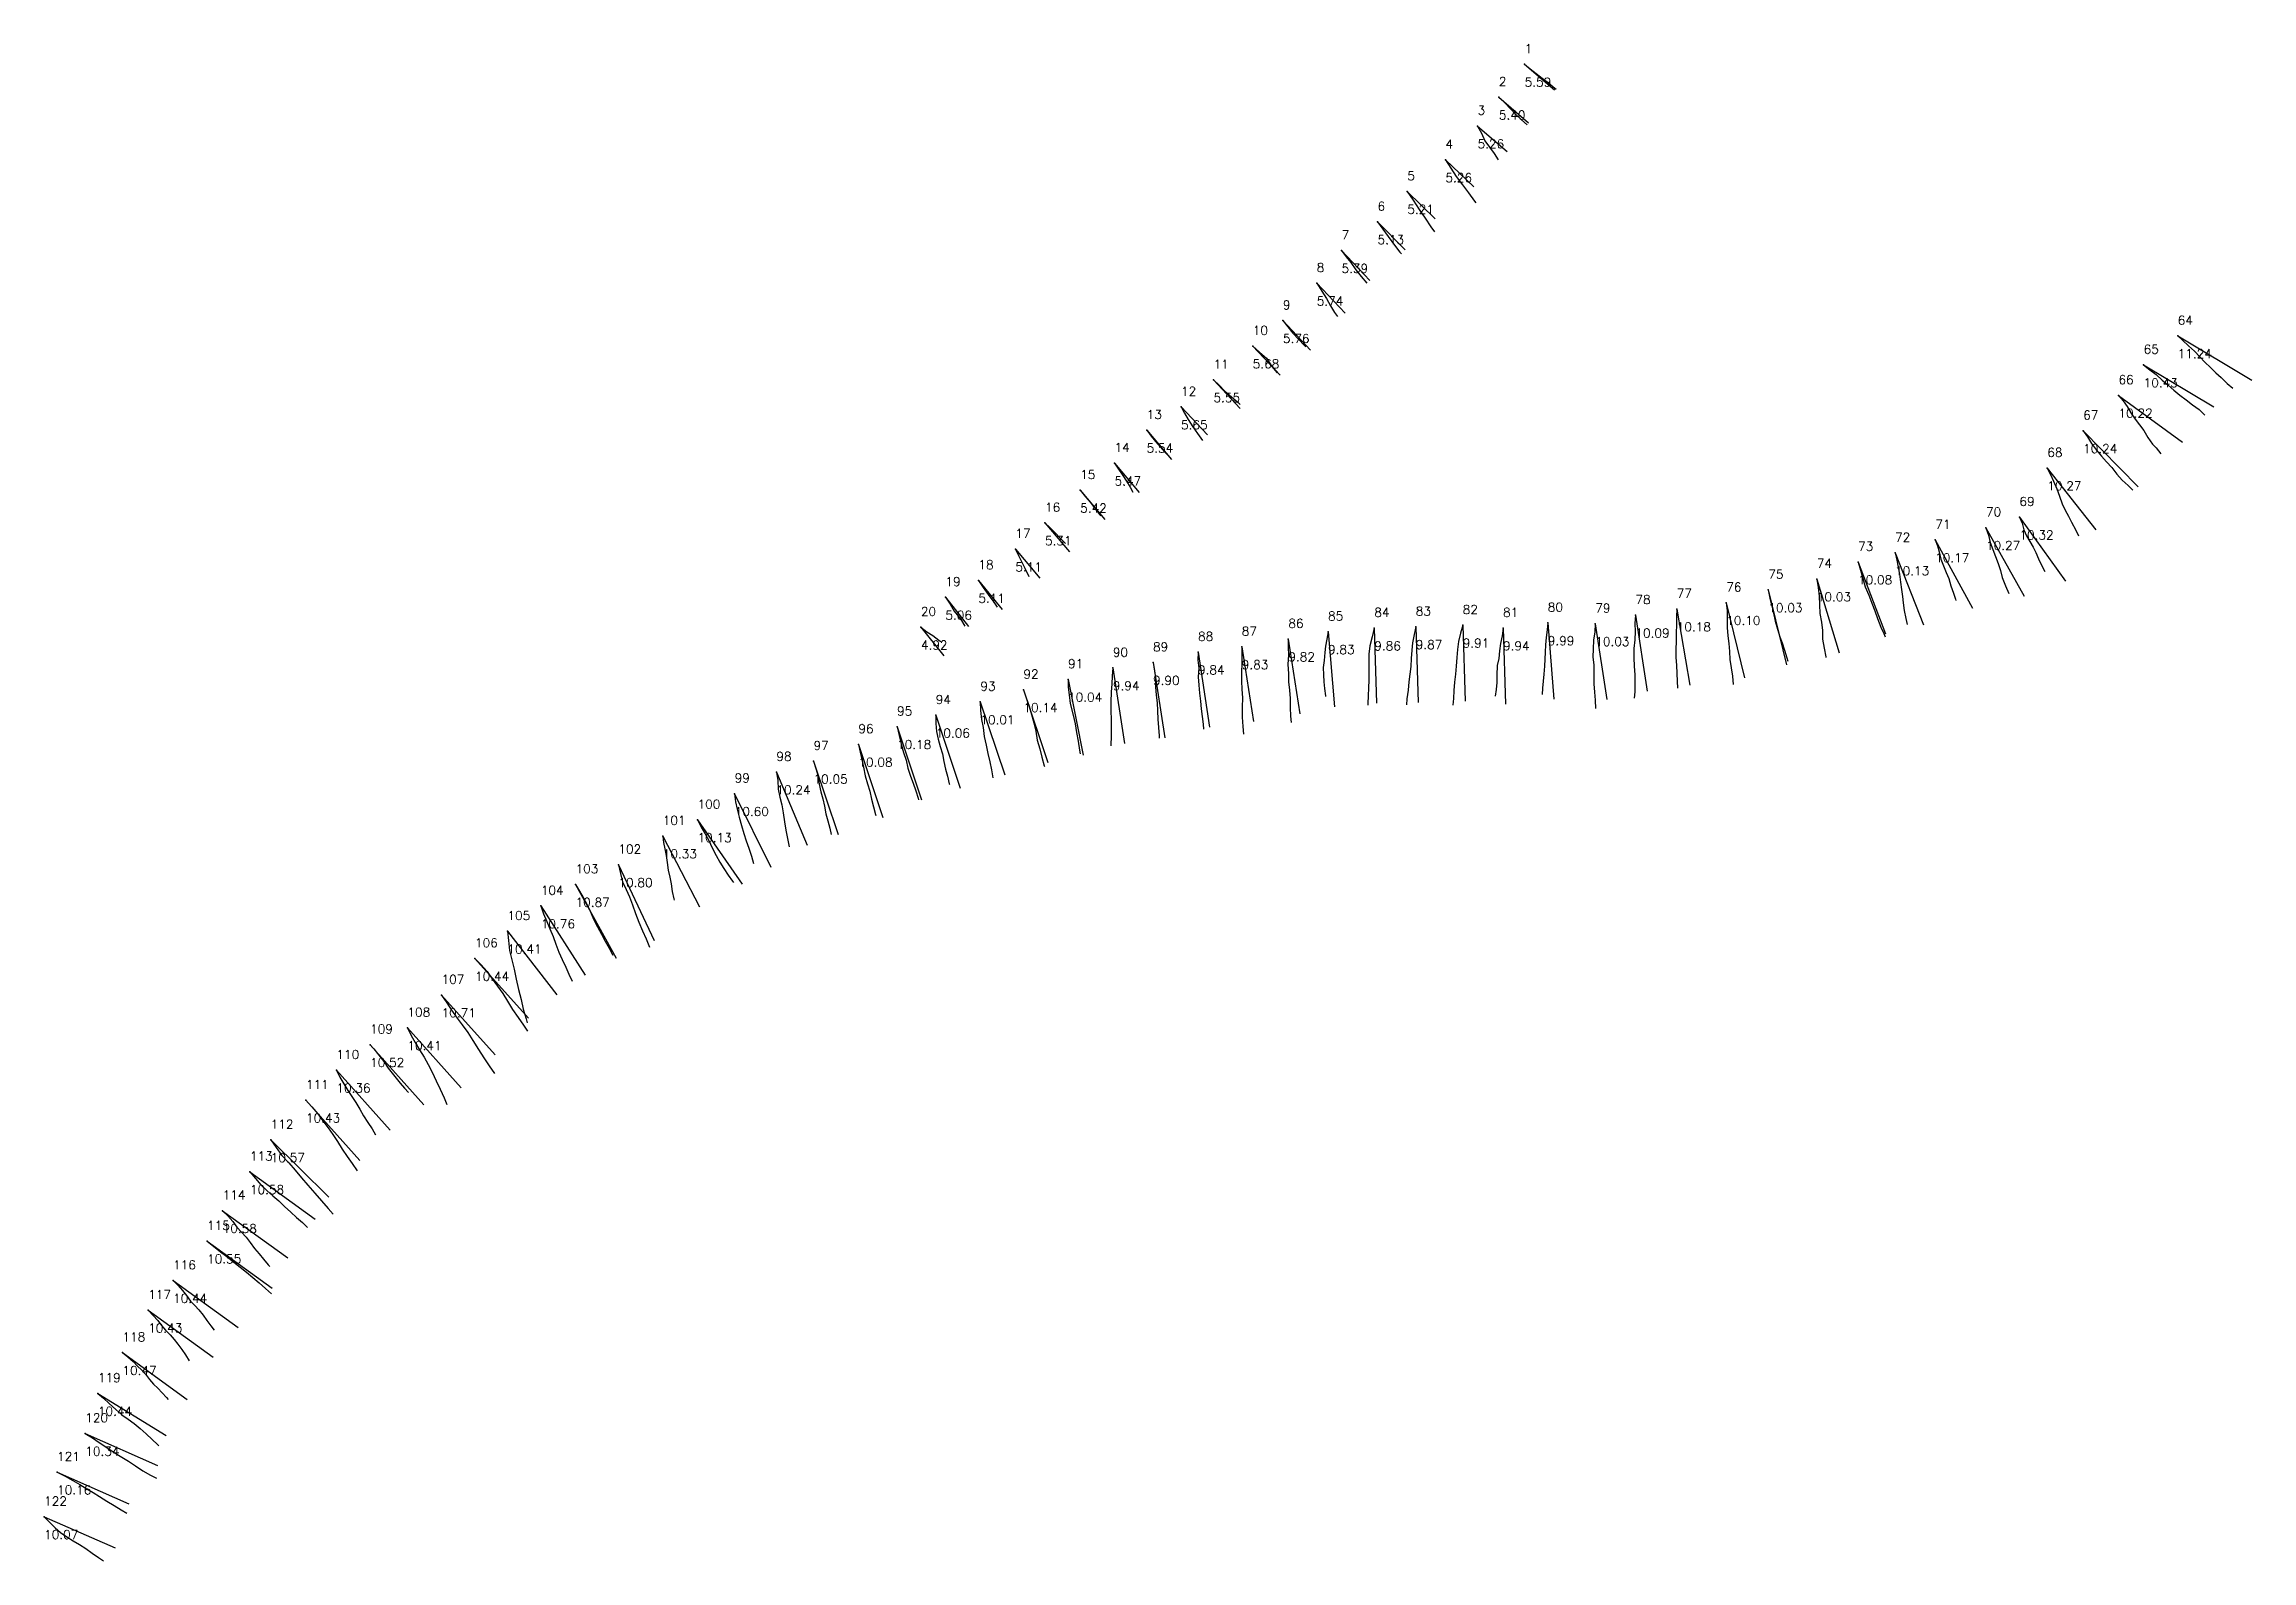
# Model space of a CAD drawing. Extents: x 748606 to 748680.7, y 8930399.2 to 8930450.5.
import ezdxf

# ---------------------------------------------------------------- set-up
doc = ezdxf.new("R2010")
doc.units = 0
for name, color, linetype in [('Hole', 7, 'Continuous'), ('Length', 7, 'Continuous'), ('Number', 7, 'Continuous'), ('Real Hole', 7, 'Continuous'), ('Theoretical Hole', 7, 'Continuous')]:
    doc.layers.add(name, color=color, linetype=linetype)
doc.styles.get("Standard").update_dxf_attribs({"font": 'simplex.shx'})

msp = doc.modelspace()

# ---------------------------------------------------------------- linework, layer by layer
at = {"layer": 'Hole', "color": 244, "true_color": 0x0a11ff}
for p in [(748656.116, 8930449.83, 200.445), (748655.242, 8930448.715, 200.28), (748654.522, 8930447.74, 200.047), (748653.435, 8930446.594, 199.939), (748652.144, 8930445.523, 200.063), (748651.135, 8930444.494, 199.961), (748649.918, 8930443.523, 200.089), (748649.079, 8930442.42, 200.075), (748647.932, 8930441.152, 199.888), (748646.912, 8930440.291, 200.022), (748678.221, 8930440.635, 199.486), (748677.068, 8930439.652, 199.691), (748645.583, 8930439.146, 199.842), (748644.483, 8930438.228, 199.937), (748676.217, 8930438.622, 199.617), (748643.321, 8930437.441, 199.939), (748675.021, 8930437.424, 199.943), (748642.233, 8930436.326, 200.096), (748673.807, 8930436.161, 199.903), (748641.07, 8930435.41, 199.996), (748639.879, 8930434.306, 199.784), (748672.864, 8930434.499, 199.673), (748670.014, 8930433.728, 199.796), (748671.732, 8930434.143, 199.739), (748638.876, 8930433.417, 199.793), (748667.4, 8930432.979, 199.751), (748668.653, 8930433.288, 199.835), (748637.624, 8930432.357, 199.541), (748664.364, 8930432.036, 199.743), (748666.007, 8930432.405, 199.827), (748636.507, 8930431.785, 199.511), (748661.263, 8930431.389, 199.977), (748662.94, 8930431.603, 199.934), (748635.679, 8930430.772, 199.135), (748649.46, 8930430.62, 199.608), (748651.025, 8930430.744, 199.658), (748652.43, 8930430.787, 199.768), (748654.02, 8930430.84, 199.746), (748655.384, 8930430.745, 199.577), (748656.899, 8930430.92, 199.752), (748658.506, 8930430.891, 199.824), (748659.864, 8930431.181, 199.857), (748645.059, 8930429.932, 199.484), (748646.541, 8930430.108, 199.607), (748648.116, 8930430.372, 199.626), (748642.177, 8930429.393, 199.253), (748643.535, 8930429.577, 199.347), (748639.149, 8930428.657, 199.006), (748640.659, 8930429.007, 199.022), (748636.181, 8930427.794, 199.001), (748637.69, 8930428.244, 198.904), (748633.562, 8930426.807, 199.012), (748634.87, 8930427.406, 199.202), (748632.044, 8930426.237, 199.135), (748630.785, 8930425.87, 199.11), (748629.374, 8930425.138, 198.944), (748628.118, 8930424.251, 199.033), (748626.94, 8930423.704, 199.232), (748625.438, 8930422.732, 199.775), (748623.989, 8930422.063, 199.97), (748622.814, 8930421.336, 199.94), (748621.682, 8930420.482, 199.926), (748620.584, 8930419.56, 200.152), (748619.453, 8930418.322, 200.099), (748618.296, 8930417.213, 199.763), (748617.033, 8930416.641, 200.104), (748615.893, 8930415.778, 199.998), (748614.862, 8930414.761, 199.802), (748613.668, 8930413.419, 200.196), (748612.966, 8930412.339, 200.036), (748612.042, 8930411.021, 200.089), (748611.516, 8930409.992, 200.123), (748610.364, 8930408.656, 200.075), (748609.521, 8930407.653, 200.013), (748608.651, 8930406.217, 200.048), (748607.82, 8930404.836, 200.128), (748607.392, 8930403.479, 200.054), (748606.439, 8930402.171, 199.801), (748606, 8930400.661, 199.685)]:
    msp.add_point(p, dxfattribs=at)
at = {"layer": 'Real Hole', "color": 1, "true_color": 0xff0000}
for points in [[(748656.116, 8930449.83, 200.445), (748656.307, 8930449.676, 199.476), (748656.511, 8930449.518, 198.509), (748656.714, 8930449.362, 197.543), (748656.928, 8930449.197, 196.58), (748657.134, 8930449.024, 195.617), (748657.179, 8930448.988, 195.425)], [(748655.242, 8930448.715, 200.28), (748655.45, 8930448.524, 199.321), (748655.637, 8930448.325, 198.359), (748655.816, 8930448.132, 197.394), (748656.013, 8930447.948, 196.431), (748656.201, 8930447.781, 195.463)], [(748654.522, 8930447.74, 200.047), (748654.654, 8930447.498, 199.086), (748654.765, 8930447.238, 198.126), (748654.931, 8930447.02, 197.165), (748655.081, 8930446.804, 196.2), (748655.221, 8930446.593, 195.336)], [(748653.435, 8930446.594, 199.939), (748653.62, 8930446.312, 198.997), (748653.799, 8930446.032, 198.055), (748654.01, 8930445.75, 197.118), (748654.21, 8930445.475, 196.178), (748654.419, 8930445.196, 195.241), (748654.463, 8930445.14, 195.054)], [(748652.144, 8930445.523, 200.063), (748652.344, 8930445.23, 199.128), (748652.542, 8930444.919, 198.198), (748652.749, 8930444.615, 197.268), (748652.936, 8930444.328, 196.329), (748653.062, 8930444.158, 195.768)], [(748651.135, 8930444.494, 199.961), (748651.314, 8930444.245, 199.009), (748651.492, 8930444.003, 198.055), (748651.712, 8930443.702, 197.128), (748651.894, 8930443.467, 196.173), (748651.942, 8930443.411, 195.987)], [(748649.918, 8930443.523, 200.089), (748650.079, 8930443.316, 199.124), (748650.236, 8930443.116, 198.157), (748650.403, 8930442.873, 197.201), (748650.579, 8930442.65, 196.242), (748650.769, 8930442.424, 195.393)], [(748649.079, 8930442.42, 200.075), (748649.251, 8930442.154, 199.126), (748649.406, 8930441.901, 198.172), (748649.548, 8930441.649, 197.214), (748649.679, 8930441.428, 196.248), (748649.778, 8930441.287, 195.673)], [(748647.932, 8930441.152, 199.888), (748648.104, 8930440.94, 198.926), (748648.27, 8930440.73, 197.962), (748648.477, 8930440.51, 197.009), (748648.653, 8930440.326, 196.042), (748648.704, 8930440.266, 195.753)], [(748646.912, 8930440.291, 200.022), (748647.145, 8930440.084, 199.072), (748647.373, 8930439.881, 198.119), (748647.557, 8930439.601, 197.177), (748647.735, 8930439.383, 196.322)], [(748678.221, 8930440.635, 199.486), (748678.397, 8930440.48, 198.514), (748678.586, 8930440.298, 197.549), (748678.79, 8930440.12, 196.586), (748678.972, 8930439.931, 195.621), (748679.142, 8930439.749, 194.653), (748679.327, 8930439.563, 193.688), (748679.515, 8930439.383, 192.722), (748679.695, 8930439.225, 191.751), (748679.894, 8930439.024, 190.792), (748680.093, 8930438.866, 189.929)], [(748677.068, 8930439.652, 199.691), (748677.277, 8930439.485, 198.728), (748677.488, 8930439.333, 197.762), (748677.701, 8930439.136, 196.805), (748677.896, 8930438.963, 195.839), (748678.089, 8930438.793, 194.873), (748678.296, 8930438.625, 193.909), (748678.512, 8930438.474, 192.945), (748678.717, 8930438.305, 191.981), (748678.948, 8930438.142, 191.021), (748679.145, 8930437.951, 190.06)], [(748645.583, 8930439.146, 199.842), (748645.775, 8930438.969, 198.877), (748645.963, 8930438.768, 197.915), (748646.19, 8930438.575, 196.961), (748646.415, 8930438.377, 196.007), (748646.482, 8930438.315, 195.721)], [(748644.483, 8930438.228, 199.937), (748644.6, 8930438.018, 198.966), (748644.728, 8930437.801, 197.999), (748644.883, 8930437.558, 197.041), (748645.044, 8930437.33, 196.081), (748645.215, 8930437.089, 195.125)], [(748676.217, 8930438.622, 199.617), (748676.374, 8930438.441, 198.646), (748676.508, 8930438.248, 197.674), (748676.636, 8930438.034, 196.706), (748676.778, 8930437.815, 195.74), (748676.928, 8930437.624, 194.77), (748677.076, 8930437.428, 193.801), (748677.208, 8930437.191, 192.839), (748677.365, 8930436.966, 191.877), (748677.49, 8930436.84, 190.893), (748677.649, 8930436.642, 189.925)], [(748643.321, 8930437.441, 199.939), (748643.472, 8930437.245, 198.97), (748643.618, 8930437.065, 197.997), (748643.772, 8930436.884, 197.026), (748643.961, 8930436.671, 196.067), (748644.114, 8930436.513, 195.195)], [(748675.021, 8930437.424, 199.943), (748675.166, 8930437.215, 198.976), (748675.299, 8930436.997, 198.009), (748675.475, 8930436.765, 197.052), (748675.644, 8930436.558, 196.089), (748675.816, 8930436.371, 195.122), (748675.991, 8930436.184, 194.155), (748676.166, 8930435.955, 193.198), (748676.342, 8930435.752, 192.234), (748676.541, 8930435.57, 191.271), (748676.704, 8930435.411, 190.504)], [(748642.233, 8930436.326, 200.096), (748642.367, 8930436.127, 199.125), (748642.493, 8930435.94, 198.151), (748642.634, 8930435.713, 197.187), (748642.763, 8930435.51, 196.217), (748642.853, 8930435.349, 195.541)], [(748673.807, 8930436.161, 199.903), (748673.921, 8930435.942, 198.934), (748674.023, 8930435.72, 197.964), (748674.128, 8930435.462, 197.004), (748674.222, 8930435.209, 196.041), (748674.315, 8930434.947, 195.08), (748674.409, 8930434.738, 194.107), (748674.521, 8930434.527, 193.136), (748674.629, 8930434.326, 192.162), (748674.778, 8930434.054, 191.211), (748674.867, 8930433.867, 190.336)], [(748641.07, 8930435.41, 199.996), (748641.246, 8930435.192, 199.036), (748641.419, 8930434.99, 198.072), (748641.546, 8930434.825, 197.094), (748641.732, 8930434.583, 196.142), (748641.766, 8930434.547, 195.948)], [(748639.879, 8930434.306, 199.784), (748640.054, 8930434.137, 198.814), (748640.222, 8930433.965, 197.843), (748640.382, 8930433.799, 196.87), (748640.568, 8930433.606, 195.907)], [(748672.864, 8930434.499, 199.673), (748672.954, 8930434.29, 198.699), (748673.014, 8930434.07, 197.726), (748673.108, 8930433.87, 196.75), (748673.212, 8930433.672, 195.776), (748673.326, 8930433.481, 194.801), (748673.422, 8930433.301, 193.822), (748673.51, 8930433.09, 192.848), (748673.608, 8930432.87, 191.878), (748673.725, 8930432.656, 190.908)], [(748670.014, 8930433.728, 199.796), (748670.09, 8930433.531, 198.819), (748670.146, 8930433.325, 197.842), (748670.208, 8930433.076, 196.875), (748670.291, 8930432.847, 195.905), (748670.388, 8930432.628, 194.934), (748670.469, 8930432.422, 193.959), (748670.543, 8930432.17, 192.994), (748670.634, 8930431.928, 192.028), (748670.697, 8930431.724, 191.051), (748670.716, 8930431.674, 190.859)], [(748671.732, 8930434.143, 199.739), (748671.812, 8930433.889, 198.775), (748671.879, 8930433.642, 197.809), (748671.961, 8930433.404, 196.841), (748672.053, 8930433.172, 195.872), (748672.143, 8930432.934, 194.905), (748672.218, 8930432.695, 193.937), (748672.282, 8930432.458, 192.968), (748672.396, 8930432.174, 192.015), (748672.506, 8930431.92, 191.055)], [(748638.876, 8930433.417, 199.793), (748638.98, 8930433.2, 198.823), (748639.089, 8930433.003, 197.848), (748639.201, 8930432.776, 196.881), (748639.333, 8930432.492, 195.931)], [(748667.4, 8930432.979, 199.751), (748667.483, 8930432.703, 198.793), (748667.56, 8930432.423, 197.836), (748667.641, 8930432.138, 196.881), (748667.761, 8930431.86, 195.928), (748667.869, 8930431.585, 194.973), (748667.968, 8930431.33, 194.011), (748668.057, 8930431.068, 193.05), (748668.178, 8930430.775, 192.102), (748668.271, 8930430.556, 191.131), (748668.322, 8930430.449, 190.748)], [(748668.653, 8930433.288, 199.835), (748668.713, 8930433.047, 198.866), (748668.757, 8930432.806, 197.897), (748668.8, 8930432.565, 196.927), (748668.833, 8930432.3, 195.964), (748668.868, 8930432.046, 194.997), (748668.908, 8930431.808, 194.026), (748668.934, 8930431.603, 193.048), (748668.963, 8930431.336, 192.085), (748669.017, 8930431.069, 191.123), (748669.059, 8930430.87, 190.349)], [(748637.624, 8930432.357, 199.541), (748637.791, 8930432.115, 198.585), (748637.954, 8930431.88, 197.627), (748638.145, 8930431.617, 196.681), (748638.259, 8930431.451, 196.011)], [(748664.364, 8930432.036, 199.743), (748664.42, 8930431.759, 198.784), (748664.482, 8930431.496, 197.821), (748664.544, 8930431.251, 196.853), (748664.595, 8930430.979, 195.892), (748664.674, 8930430.712, 194.932), (748664.75, 8930430.449, 193.97), (748664.832, 8930430.246, 192.994), (748664.912, 8930429.995, 192.03), (748664.993, 8930429.733, 191.068), (748665.027, 8930429.624, 190.685)], [(748666.007, 8930432.405, 199.827), (748666.055, 8930432.116, 198.871), (748666.087, 8930431.828, 197.914), (748666.097, 8930431.531, 196.959), (748666.109, 8930431.236, 196.004), (748666.163, 8930430.944, 195.048), (748666.197, 8930430.664, 194.089), (748666.203, 8930430.374, 193.132), (748666.255, 8930430.067, 192.182), (748666.31, 8930429.773, 191.228), (748666.315, 8930429.746, 191.132)], [(748636.507, 8930431.785, 199.511), (748636.664, 8930431.554, 198.551), (748636.805, 8930431.321, 197.589), (748637.017, 8930431.059, 196.647), (748637.171, 8930430.813, 195.69)], [(748661.263, 8930431.389, 199.977), (748661.253, 8930431.129, 199.011), (748661.253, 8930430.86, 198.048), (748661.246, 8930430.576, 197.09), (748661.244, 8930430.292, 196.131), (748661.235, 8930430.026, 195.167), (748661.237, 8930429.747, 194.207), (748661.259, 8930429.485, 193.242), (748661.265, 8930429.209, 192.28), (748661.277, 8930428.943, 191.317), (748661.295, 8930428.714, 190.446)], [(748662.94, 8930431.603, 199.934), (748662.967, 8930431.332, 198.972), (748662.975, 8930431.061, 198.009), (748662.966, 8930430.768, 197.053), (748662.993, 8930430.484, 196.095), (748663.027, 8930430.218, 195.131), (748663.054, 8930429.956, 194.167), (748663.066, 8930429.678, 193.206), (748663.107, 8930429.398, 192.247), (748663.147, 8930429.119, 191.288), (748663.174, 8930428.837, 190.328)], [(748635.679, 8930430.772, 199.135), (748635.874, 8930430.622, 198.166), (748636.079, 8930430.497, 197.195), (748636.29, 8930430.338, 196.23), (748636.358, 8930430.289, 195.636)], [(748649.46, 8930430.62, 199.608), (748649.419, 8930430.369, 198.641), (748649.377, 8930430.127, 197.671), (748649.356, 8930429.913, 196.695), (748649.334, 8930429.642, 195.733), (748649.3, 8930429.408, 194.761), (748649.309, 8930429.166, 193.791), (748649.32, 8930428.928, 192.82), (748649.341, 8930428.696, 191.847), (748649.37, 8930428.453, 190.877), (748649.372, 8930428.428, 190.781)], [(748651.025, 8930430.744, 199.658), (748650.951, 8930430.452, 198.705), (748650.871, 8930430.148, 197.755), (748650.845, 8930429.861, 196.798), (748650.838, 8930429.561, 195.844), (748650.84, 8930429.28, 194.884), (748650.839, 8930428.985, 193.928), (748650.827, 8930428.717, 192.965), (748650.819, 8930428.455, 192), (748650.811, 8930428.194, 191.035), (748650.808, 8930428.14, 190.842)], [(748652.43, 8930430.787, 199.768), (748652.381, 8930430.526, 198.804), (748652.32, 8930430.247, 197.846), (748652.299, 8930429.994, 196.878), (748652.277, 8930429.711, 195.92), (748652.258, 8930429.442, 194.956), (748652.233, 8930429.188, 193.99), (748652.199, 8930428.921, 193.027), (748652.169, 8930428.638, 192.068), (748652.128, 8930428.348, 191.112), (748652.114, 8930428.146, 190.442)], [(748654.02, 8930430.84, 199.746), (748653.948, 8930430.576, 198.784), (748653.878, 8930430.295, 197.827), (748653.843, 8930430.014, 196.868), (748653.825, 8930429.748, 195.904), (748653.796, 8930429.455, 194.949), (748653.772, 8930429.187, 193.985), (748653.738, 8930428.914, 193.024), (748653.718, 8930428.635, 192.064), (748653.702, 8930428.357, 191.103), (748653.687, 8930428.14, 190.334)], [(748655.384, 8930430.745, 199.577), (748655.357, 8930430.484, 198.612), (748655.298, 8930430.223, 197.649), (748655.267, 8930429.97, 196.682), (748655.237, 8930429.715, 195.715), (748655.185, 8930429.477, 194.745), (748655.177, 8930429.147, 193.801), (748655.172, 8930428.901, 192.832), (748655.152, 8930428.66, 191.862), (748655.117, 8930428.434, 190.991)], [(748656.899, 8930430.92, 199.752), (748656.877, 8930430.68, 198.782), (748656.849, 8930430.423, 197.815), (748656.816, 8930430.181, 196.846), (748656.808, 8930429.932, 195.877), (748656.8, 8930429.694, 194.906), (748656.782, 8930429.452, 193.936), (748656.76, 8930429.181, 192.973), (748656.74, 8930428.947, 192.001), (748656.718, 8930428.715, 191.029), (748656.703, 8930428.5, 190.155)], [(748658.506, 8930430.891, 199.824), (748658.486, 8930430.618, 198.862), (748658.447, 8930430.331, 197.905), (748658.432, 8930430.04, 196.948), (748658.426, 8930429.763, 195.988), (748658.456, 8930429.501, 195.023), (748658.452, 8930429.195, 194.071), (748658.458, 8930428.854, 193.131), (748658.476, 8930428.58, 192.169), (748658.498, 8930428.305, 191.208), (748658.519, 8930428.016, 190.251)], [(748659.864, 8930431.181, 199.857), (748659.847, 8930430.902, 198.897), (748659.86, 8930430.626, 197.936), (748659.84, 8930430.349, 196.975), (748659.816, 8930430.052, 196.02), (748659.816, 8930429.739, 195.071), (748659.828, 8930429.453, 194.113), (748659.843, 8930429.162, 193.156), (748659.847, 8930428.876, 192.198), (748659.843, 8930428.581, 191.242), (748659.826, 8930428.366, 190.576)], [(748645.059, 8930429.932, 199.484), (748645.049, 8930429.655, 198.523), (748645.083, 8930429.384, 197.561), (748645.062, 8930429.097, 196.604), (748645.081, 8930428.813, 195.645), (748645.111, 8930428.542, 194.683), (748645.138, 8930428.272, 193.72), (748645.168, 8930428.01, 192.756), (748645.2, 8930427.752, 191.79), (748645.229, 8930427.486, 190.827), (748645.241, 8930427.325, 190.248)], [(748646.541, 8930430.108, 199.607), (748646.54, 8930429.827, 198.647), (748646.54, 8930429.542, 197.689), (748646.53, 8930429.256, 196.731), (748646.53, 8930428.951, 195.778), (748646.545, 8930428.674, 194.817), (748646.56, 8930428.38, 193.862), (748646.558, 8930428.068, 192.912), (748646.558, 8930427.733, 191.969), (748646.574, 8930427.41, 191.023), (748646.599, 8930427.158, 190.264)], [(748648.116, 8930430.372, 199.626), (748648.114, 8930430.098, 198.664), (748648.121, 8930429.824, 197.703), (748648.101, 8930429.523, 196.749), (748648.119, 8930429.197, 195.804), (748648.127, 8930428.926, 194.841), (748648.151, 8930428.642, 193.883), (748648.177, 8930428.357, 192.925), (748648.182, 8930428.06, 191.97), (748648.194, 8930427.759, 191.016), (748648.215, 8930427.543, 190.246)], [(748642.177, 8930429.393, 199.253), (748642.157, 8930429.12, 198.291), (748642.14, 8930428.851, 197.328), (748642.114, 8930428.576, 196.367), (748642.103, 8930428.246, 195.423), (748642.111, 8930427.943, 194.47), (748642.114, 8930427.653, 193.513), (748642.114, 8930427.362, 192.557), (748642.116, 8930427.071, 191.6), (748642.113, 8930426.787, 190.641), (748642.113, 8930426.759, 190.545)], [(748643.535, 8930429.577, 199.347), (748643.582, 8930429.309, 198.385), (748643.615, 8930429.036, 197.423), (748643.62, 8930428.752, 196.465), (748643.642, 8930428.476, 195.503), (748643.674, 8930428.213, 194.539), (748643.687, 8930427.94, 193.577), (748643.694, 8930427.655, 192.619), (748643.722, 8930427.375, 191.659), (748643.742, 8930427.097, 190.699), (748643.749, 8930427.013, 190.411)], [(748639.149, 8930428.657, 199.006), (748639.244, 8930428.382, 198.049), (748639.339, 8930428.104, 197.093), (748639.423, 8930427.821, 196.138), (748639.504, 8930427.541, 195.181), (748639.574, 8930427.259, 194.224), (748639.618, 8930426.953, 193.273), (748639.702, 8930426.659, 192.321), (748639.773, 8930426.378, 191.364), (748639.855, 8930426.083, 190.412), (748639.863, 8930426.053, 190.317)], [(748640.659, 8930429.007, 199.022), (748640.667, 8930428.744, 198.057), (748640.702, 8930428.485, 197.092), (748640.727, 8930428.191, 196.136), (748640.836, 8930427.795, 195.225), (748640.899, 8930427.497, 194.272), (748640.951, 8930427.204, 193.318), (748641.004, 8930426.914, 192.362), (748641.046, 8930426.616, 191.408), (748641.066, 8930426.492, 191.029)], [(748636.181, 8930427.794, 199.001), (748636.188, 8930427.518, 198.04), (748636.203, 8930427.245, 197.078), (748636.26, 8930426.989, 196.113), (748636.336, 8930426.734, 195.149), (748636.409, 8930426.487, 194.183), (748636.46, 8930426.223, 193.22), (748636.514, 8930425.967, 192.254), (748636.574, 8930425.732, 191.284), (748636.638, 8930425.469, 190.322), (748636.643, 8930425.445, 190.225)], [(748637.69, 8930428.244, 198.904), (748637.699, 8930427.952, 197.948), (748637.733, 8930427.651, 196.995), (748637.781, 8930427.376, 196.034), (748637.825, 8930427.071, 195.083), (748637.893, 8930426.778, 194.129), (748637.949, 8930426.502, 193.17), (748638.016, 8930426.219, 192.213), (748638.066, 8930425.943, 191.253), (748638.117, 8930425.674, 190.291)], [(748633.562, 8930426.807, 199.012), (748633.618, 8930426.544, 198.049), (748633.68, 8930426.291, 197.084), (748633.731, 8930426.03, 196.119), (748633.794, 8930425.743, 195.164), (748633.872, 8930425.473, 194.204), (748633.945, 8930425.226, 193.237), (748634.002, 8930424.955, 192.277), (748634.073, 8930424.688, 191.316), (748634.144, 8930424.43, 190.352), (748634.151, 8930424.403, 190.256)], [(748634.87, 8930427.406, 199.202), (748634.94, 8930427.105, 198.251), (748635.008, 8930426.809, 197.298), (748635.088, 8930426.529, 196.342), (748635.176, 8930426.277, 195.378), (748635.24, 8930426.002, 194.419), (748635.331, 8930425.734, 193.459), (748635.42, 8930425.492, 192.493), (748635.511, 8930425.24, 191.53), (748635.587, 8930424.981, 190.567), (748635.601, 8930424.931, 190.374)], [(748632.044, 8930426.237, 199.135), (748632.125, 8930425.99, 198.169), (748632.199, 8930425.726, 197.208), (748632.231, 8930425.455, 196.246), (748632.296, 8930425.202, 195.281), (748632.362, 8930424.961, 194.312), (748632.412, 8930424.716, 193.344), (748632.457, 8930424.459, 192.378), (748632.524, 8930424.22, 191.41), (748632.594, 8930423.965, 190.445), (748632.64, 8930423.754, 189.675)], [(748630.785, 8930425.87, 199.11), (748630.834, 8930425.583, 198.153), (748630.851, 8930425.294, 197.196), (748630.908, 8930425.024, 196.235), (748630.966, 8930424.759, 195.272), (748631.014, 8930424.486, 194.312), (748631.061, 8930424.186, 193.359), (748631.111, 8930423.903, 192.401), (748631.165, 8930423.624, 191.442), (748631.217, 8930423.338, 190.485)], [(748629.374, 8930425.138, 198.944), (748629.403, 8930424.866, 197.982), (748629.464, 8930424.614, 197.016), (748629.53, 8930424.341, 196.057), (748629.602, 8930424.065, 195.098), (748629.681, 8930423.794, 194.139), (748629.768, 8930423.539, 193.176), (748629.859, 8930423.289, 192.212), (748629.939, 8930423.028, 191.25), (748630.017, 8930422.772, 190.286)], [(748628.118, 8930424.251, 199.033), (748628.244, 8930424.007, 198.071), (748628.375, 8930423.779, 197.107), (748628.498, 8930423.556, 196.139), (748628.615, 8930423.305, 195.179), (748628.748, 8930423.041, 194.223), (748628.875, 8930422.818, 193.257), (748629.012, 8930422.603, 192.29), (748629.157, 8930422.383, 191.325), (748629.305, 8930422.177, 190.358), (748629.334, 8930422.134, 190.165)], [(748626.94, 8930423.704, 199.232), (748626.969, 8930423.487, 198.256), (748627.011, 8930423.269, 197.281), (748627.059, 8930423.047, 196.307), (748627.084, 8930422.808, 195.337), (748627.124, 8930422.548, 194.372), (748627.18, 8930422.315, 193.401), (748627.226, 8930422.081, 192.43), (748627.257, 8930421.826, 191.463), (748627.312, 8930421.575, 190.497), (748627.323, 8930421.528, 190.303)], [(748625.438, 8930422.732, 199.775), (748625.512, 8930422.439, 198.822), (748625.578, 8930422.156, 197.865), (748625.697, 8930421.891, 196.908), (748625.811, 8930421.646, 195.945), (748625.916, 8930421.377, 194.988), (748626.021, 8930421.084, 194.037), (748626.131, 8930420.786, 193.089), (748626.251, 8930420.498, 192.139), (748626.377, 8930420.227, 191.185), (748626.496, 8930419.938, 190.235)], [(748623.989, 8930422.063, 199.97), (748624.119, 8930421.835, 199.005), (748624.248, 8930421.627, 198.036), (748624.373, 8930421.403, 197.069), (748624.485, 8930421.162, 196.105), (748624.6, 8930420.89, 195.15), (748624.729, 8930420.632, 194.192), (748624.863, 8930420.38, 193.234), (748624.992, 8930420.141, 192.271), (748625.127, 8930419.912, 191.307), (748625.254, 8930419.668, 190.346)], [(748622.814, 8930421.336, 199.94), (748622.907, 8930421.071, 198.98), (748623.015, 8930420.808, 198.021), (748623.122, 8930420.559, 197.059), (748623.227, 8930420.299, 196.099), (748623.315, 8930420.04, 195.137), (748623.424, 8930419.776, 194.179), (748623.539, 8930419.52, 193.219), (748623.656, 8930419.261, 192.26), (748623.766, 8930419.025, 191.295), (748623.877, 8930418.791, 190.329)], [(748621.682, 8930420.482, 199.926), (748621.717, 8930420.163, 198.979), (748621.754, 8930419.833, 198.036), (748621.83, 8930419.517, 197.09), (748621.913, 8930419.2, 196.145), (748621.977, 8930418.855, 195.209), (748622.062, 8930418.514, 194.272), (748622.144, 8930418.166, 193.339), (748622.219, 8930417.842, 192.396), (748622.317, 8930417.519, 191.454), (748622.353, 8930417.384, 191.079)], [(748620.584, 8930419.56, 200.152), (748620.788, 8930419.342, 199.198), (748620.993, 8930419.117, 198.245), (748621.169, 8930418.867, 197.293), (748621.345, 8930418.623, 196.339), (748621.531, 8930418.372, 195.389), (748621.679, 8930418.112, 194.435), (748621.858, 8930417.829, 193.493), (748622.044, 8930417.559, 192.548), (748622.224, 8930417.307, 191.597), (748622.367, 8930417.103, 190.837)], [(748619.453, 8930418.322, 200.099), (748619.628, 8930418.059, 199.15), (748619.792, 8930417.807, 198.196), (748619.981, 8930417.543, 197.251), (748620.151, 8930417.311, 196.293), (748620.342, 8930417.048, 195.347), (748620.515, 8930416.782, 194.399), (748620.701, 8930416.479, 193.464), (748620.88, 8930416.196, 192.522), (748621.06, 8930415.929, 191.575), (748621.244, 8930415.665, 190.628)], [(748618.296, 8930417.213, 199.763), (748618.423, 8930416.953, 198.806), (748618.558, 8930416.715, 197.844), (748618.711, 8930416.47, 196.886), (748618.858, 8930416.223, 195.929), (748619.004, 8930415.975, 194.971), (748619.13, 8930415.708, 194.016), (748619.267, 8930415.419, 193.068), (748619.402, 8930415.131, 192.12), (748619.535, 8930414.843, 191.172), (748619.635, 8930414.619, 190.41)], [(748617.033, 8930416.641, 200.104), (748617.157, 8930416.496, 199.122), (748617.279, 8930416.348, 198.141), (748617.411, 8930416.189, 197.162), (748617.529, 8930416.027, 196.183), (748617.647, 8930415.85, 195.206), (748617.78, 8930415.676, 194.23), (748617.915, 8930415.505, 193.254), (748618.053, 8930415.337, 192.278), (748618.195, 8930415.172, 191.302), (748618.329, 8930415.018, 190.323)], [(748615.893, 8930415.778, 199.998), (748616.012, 8930415.544, 199.033), (748616.14, 8930415.315, 198.068), (748616.276, 8930415.095, 197.102), (748616.413, 8930414.886, 196.134), (748616.545, 8930414.685, 195.163), (748616.683, 8930414.462, 194.198), (748616.815, 8930414.233, 193.234), (748616.955, 8930414.011, 192.269), (748617.098, 8930413.792, 191.303), (748617.22, 8930413.593, 190.434)], [(748614.862, 8930414.761, 199.802), (748615.064, 8930414.537, 198.848), (748615.264, 8930414.302, 197.897), (748615.43, 8930414.065, 196.94), (748615.609, 8930413.822, 195.987), (748615.776, 8930413.601, 195.026), (748615.932, 8930413.361, 194.068), (748616.09, 8930413.107, 193.114), (748616.254, 8930412.861, 192.158), (748616.432, 8930412.615, 191.206), (748616.601, 8930412.374, 190.25)], [(748613.668, 8930413.419, 200.196), (748613.856, 8930413.165, 199.247), (748614.048, 8930412.895, 198.304), (748614.277, 8930412.636, 197.365), (748614.492, 8930412.391, 196.42), (748614.714, 8930412.137, 195.479), (748614.93, 8930411.881, 194.536), (748615.162, 8930411.616, 193.601), (748615.389, 8930411.35, 192.664), (748615.609, 8930411.097, 191.722), (748615.787, 8930410.903, 190.966)], [(748612.966, 8930412.339, 200.036), (748613.156, 8930412.115, 199.08), (748613.336, 8930411.9, 198.12), (748613.541, 8930411.702, 197.162), (748613.742, 8930411.521, 196.199), (748613.94, 8930411.354, 195.233), (748614.133, 8930411.163, 194.271), (748614.345, 8930410.967, 193.313), (748614.542, 8930410.789, 192.349), (748614.742, 8930410.618, 191.384), (748614.913, 8930410.452, 190.516)], [(748612.042, 8930411.021, 200.089), (748612.219, 8930410.852, 199.119), (748612.383, 8930410.654, 198.153), (748612.527, 8930410.464, 197.182), (748612.681, 8930410.291, 196.209), (748612.837, 8930410.124, 195.235), (748612.976, 8930409.943, 194.262), (748613.121, 8930409.747, 193.292), (748613.274, 8930409.563, 192.321), (748613.427, 8930409.38, 191.35), (748613.588, 8930409.194, 190.381), (748613.637, 8930409.136, 190.09)], [(748611.516, 8930409.992, 200.123), (748611.742, 8930409.807, 199.166), (748611.967, 8930409.633, 198.208), (748612.187, 8930409.467, 197.247), (748612.417, 8930409.276, 196.292), (748612.636, 8930409.106, 195.332), (748612.846, 8930408.945, 194.367), (748613.061, 8930408.765, 193.407), (748613.275, 8930408.584, 192.447), (748613.49, 8930408.393, 191.49), (748613.7, 8930408.206, 190.53)], [(748610.364, 8930408.656, 200.075), (748610.523, 8930408.501, 199.1), (748610.686, 8930408.322, 198.13), (748610.816, 8930408.146, 197.154), (748610.959, 8930407.961, 196.182), (748611.103, 8930407.811, 195.204), (748611.237, 8930407.661, 194.224), (748611.38, 8930407.49, 193.249), (748611.51, 8930407.302, 192.276), (748611.642, 8930407.126, 191.3), (748611.756, 8930406.98, 190.522)], [(748609.521, 8930407.653, 200.013), (748609.691, 8930407.477, 199.044), (748609.852, 8930407.307, 198.071), (748609.977, 8930407.138, 197.093), (748610.11, 8930406.979, 196.115), (748610.261, 8930406.822, 195.139), (748610.402, 8930406.663, 194.162), (748610.53, 8930406.499, 193.184), (748610.657, 8930406.319, 192.209), (748610.78, 8930406.137, 191.233), (748610.909, 8930405.94, 190.261)], [(748608.651, 8930406.217, 200.048), (748608.828, 8930406.071, 199.075), (748609.011, 8930405.914, 198.104), (748609.158, 8930405.762, 197.127), (748609.3, 8930405.631, 196.146), (748609.434, 8930405.483, 195.166), (748609.564, 8930405.311, 194.189), (748609.704, 8930405.151, 193.212), (748609.844, 8930405.009, 192.232), (748609.99, 8930404.855, 191.255), (748610.142, 8930404.695, 190.28), (748610.202, 8930404.63, 189.89)], [(748607.82, 8930404.836, 200.128), (748608.014, 8930404.671, 199.161), (748608.199, 8930404.496, 198.194), (748608.427, 8930404.296, 197.241), (748608.633, 8930404.116, 196.279), (748608.84, 8930403.963, 195.313), (748609.044, 8930403.814, 194.345), (748609.252, 8930403.647, 193.381), (748609.45, 8930403.468, 192.418), (748609.651, 8930403.281, 191.456), (748609.839, 8930403.102, 190.491), (748609.879, 8930403.066, 190.298)], [(748607.392, 8930403.479, 200.054), (748607.633, 8930403.328, 199.095), (748607.866, 8930403.172, 198.135), (748608.122, 8930403.006, 197.183), (748608.373, 8930402.841, 196.229), (748608.628, 8930402.679, 195.276), (748608.854, 8930402.547, 194.311), (748609.094, 8930402.384, 193.354), (748609.342, 8930402.217, 192.4), (748609.597, 8930402.074, 191.443), (748609.801, 8930401.965, 190.574)], [(748606.439, 8930402.171, 199.801), (748606.712, 8930402.031, 198.849), (748606.97, 8930401.889, 197.894), (748607.212, 8930401.749, 196.933), (748607.447, 8930401.601, 195.973), (748607.662, 8930401.479, 195.004), (748607.879, 8930401.341, 194.037), (748608.121, 8930401.186, 193.08), (748608.365, 8930401.039, 192.121), (748608.604, 8930400.895, 191.161), (748608.797, 8930400.787, 190.392)], [(748606, 8930400.661, 199.685), (748606.182, 8930400.475, 198.719), (748606.372, 8930400.28, 197.757), (748606.555, 8930400.128, 196.786), (748606.77, 8930399.979, 195.821), (748606.981, 8930399.841, 194.853), (748607.201, 8930399.718, 193.885), (748607.416, 8930399.585, 192.918), (748607.626, 8930399.428, 191.953), (748607.841, 8930399.278, 190.988), (748608.008, 8930399.168, 190.317)]]:
    msp.add_polyline3d(points, dxfattribs=at)
at = {"layer": 'Theoretical Hole', "color": 244, "true_color": 0x0a11ff}
for p, q in [((748656.116, 8930449.83, 200.445), (748657.121, 8930448.964, 195.015)), ((748655.242, 8930448.715, 200.28), (748656.246, 8930447.85, 195.045)), ((748654.522, 8930447.74, 200.047), (748655.527, 8930446.875, 194.957)), ((748653.435, 8930446.594, 199.939), (748654.391, 8930445.683, 194.847)), ((748652.144, 8930445.523, 200.063), (748653.085, 8930444.603, 195.022)), ((748651.135, 8930444.494, 199.961), (748652.074, 8930443.544, 195.008)), ((748649.918, 8930443.523, 200.089), (748650.873, 8930442.509, 194.882)), ((748649.079, 8930442.42, 200.075), (748650.036, 8930441.404, 194.507)), ((748647.932, 8930441.152, 199.888), (748648.872, 8930440.154, 194.294)), ((748646.912, 8930440.291, 200.022), (748647.835, 8930439.311, 194.504)), ((748678.221, 8930440.635, 199.486), (748680.731, 8930439.139, 188.633)), ((748677.068, 8930439.652, 199.691), (748679.449, 8930438.233, 189.636)), ((748645.583, 8930439.146, 199.842), (748646.491, 8930438.182, 194.452)), ((748644.483, 8930438.228, 199.937), (748645.375, 8930437.281, 194.439)), ((748676.217, 8930438.622, 199.617), (748678.385, 8930437.039, 189.756)), ((748643.321, 8930437.441, 199.939), (748644.156, 8930436.446, 194.553)), ((748675.021, 8930437.424, 199.943), (748676.879, 8930435.529, 190.053)), ((748642.233, 8930436.326, 200.096), (748643.064, 8930435.335, 194.781)), ((748673.807, 8930436.161, 199.903), (748675.452, 8930434.066, 189.984)), ((748641.07, 8930435.41, 199.996), (748641.9, 8930434.421, 194.732)), ((748639.879, 8930434.306, 199.784), (748640.706, 8930433.32, 194.632)), ((748672.864, 8930434.499, 199.673), (748674.423, 8930432.33, 189.705)), ((748670.014, 8930433.728, 199.796), (748671.28, 8930431.42, 189.973)), ((748671.732, 8930434.143, 199.739), (748673.02, 8930431.826, 189.817)), ((748638.876, 8930433.417, 199.793), (748639.7, 8930432.434, 194.847)), ((748667.4, 8930432.979, 199.751), (748668.336, 8930430.545, 190.014)), ((748668.653, 8930433.288, 199.835), (748669.614, 8930430.85, 190.05)), ((748637.624, 8930432.357, 199.541), (748638.432, 8930431.37, 194.593)), ((748664.364, 8930432.036, 199.743), (748664.983, 8930429.496, 190.06)), ((748666.007, 8930432.405, 199.827), (748666.764, 8930429.908, 190.142)), ((748636.507, 8930431.785, 199.511), (748637.29, 8930430.8, 194.61)), ((748661.263, 8930431.389, 199.977), (748661.711, 8930428.812, 190.139)), ((748662.94, 8930431.603, 199.934), (748663.561, 8930429.057, 190.18)), ((748635.679, 8930430.772, 199.135), (748636.45, 8930429.802, 194.374)), ((748649.46, 8930430.62, 199.608), (748649.682, 8930428.074, 190.116)), ((748651.025, 8930430.744, 199.658), (748651.103, 8930428.197, 190.133)), ((748652.43, 8930430.787, 199.768), (748652.508, 8930428.227, 190.236)), ((748654.02, 8930430.84, 199.746), (748654.098, 8930428.273, 190.175)), ((748655.384, 8930430.745, 199.577), (748655.463, 8930428.167, 189.977)), ((748656.899, 8930430.92, 199.752), (748657.102, 8930428.336, 190.104)), ((748658.506, 8930430.891, 199.824), (748658.899, 8930428.323, 190.136)), ((748659.864, 8930431.181, 199.857), (748660.258, 8930428.605, 190.109)), ((748645.059, 8930429.932, 199.484), (748645.453, 8930427.391, 189.986)), ((748646.541, 8930430.108, 199.607), (748646.934, 8930427.576, 190.117)), ((748648.116, 8930430.372, 199.626), (748648.508, 8930427.846, 190.145)), ((748642.177, 8930429.393, 199.253), (748642.574, 8930426.838, 189.655)), ((748643.535, 8930429.577, 199.347), (748643.93, 8930427.028, 189.789)), ((748639.149, 8930428.657, 199.006), (748639.974, 8930426.194, 189.204)), ((748640.659, 8930429.007, 199.022), (748641.171, 8930426.442, 189.329)), ((748636.181, 8930427.794, 199.001), (748637.008, 8930425.325, 189.284)), ((748637.69, 8930428.244, 198.904), (748638.516, 8930425.779, 189.237)), ((748633.562, 8930426.807, 199.012), (748634.391, 8930424.332, 189.276)), ((748634.87, 8930427.406, 199.202), (748635.698, 8930424.934, 189.362)), ((748632.044, 8930426.237, 199.135), (748632.873, 8930423.761, 189.43)), ((748630.785, 8930425.87, 199.11), (748631.83, 8930423.391, 189.23)), ((748629.374, 8930425.138, 198.944), (748630.597, 8930422.652, 188.712)), ((748628.118, 8930424.251, 199.033), (748629.623, 8930422.075, 189.255)), ((748626.94, 8930423.704, 199.232), (748628.184, 8930421.302, 189.262)), ((748625.438, 8930422.732, 199.775), (748626.645, 8930420.168, 189.353)), ((748623.989, 8930422.063, 199.97), (748625.361, 8930419.565, 189.48)), ((748622.814, 8930421.336, 199.94), (748624.315, 8930418.997, 189.545)), ((748621.682, 8930420.482, 199.926), (748623.351, 8930418.329, 189.879)), ((748620.584, 8930419.56, 200.152), (748622.399, 8930417.535, 190.072)), ((748619.453, 8930418.322, 200.099), (748621.271, 8930416.294, 189.741)), ((748618.296, 8930417.213, 199.763), (748620.115, 8930415.183, 189.716)), ((748617.033, 8930416.641, 200.104), (748618.854, 8930414.609, 189.944)), ((748615.893, 8930415.778, 199.998), (748617.716, 8930413.744, 190.005)), ((748614.862, 8930414.761, 199.802), (748616.687, 8930412.725, 189.737)), ((748613.668, 8930413.419, 200.196), (748615.636, 8930411.478, 189.994)), ((748612.966, 8930412.339, 200.036), (748615.179, 8930410.738, 189.815)), ((748612.042, 8930411.021, 200.089), (748614.25, 8930409.423, 189.866)), ((748611.516, 8930409.992, 200.123), (748613.722, 8930408.395, 189.931)), ((748610.364, 8930408.656, 200.075), (748612.567, 8930407.062, 189.995)), ((748609.521, 8930407.653, 200.013), (748611.721, 8930406.061, 189.943)), ((748608.651, 8930406.217, 200.048), (748610.846, 8930404.628, 189.935)), ((748607.82, 8930404.836, 200.128), (748610.134, 8930403.411, 190.048)), ((748607.392, 8930403.479, 200.054), (748609.838, 8930402.401, 190.065)), ((748606.439, 8930402.171, 199.801), (748608.861, 8930401.103, 189.992)), ((748606, 8930400.661, 199.685), (748608.399, 8930399.603, 189.962))]:
    msp.add_line(p, q, dxfattribs=at)

# ---------------------------------------------------------------- texts
at = {"layer": 'Length', "color": 244, "true_color": 0x0a11ff}
for s, p in [('5.59', (748656.116, 8930449.076, 200.445)), ('5.40', (748655.242, 8930447.961, 200.28)), ('5.26', (748654.522, 8930446.986, 200.047)), ('5.26', (748653.435, 8930445.84, 199.939)), ('5.21', (748652.144, 8930444.769, 200.063)), ('5.13', (748651.135, 8930443.74, 199.961)), ('5.39', (748649.918, 8930442.769, 200.089)), ('5.74', (748649.079, 8930441.666, 200.075)), ('5.76', (748647.932, 8930440.398, 199.888)), ('5.68', (748646.912, 8930439.537, 200.022)), ('11.24', (748678.221, 8930439.881, 199.486)), ('10.43', (748677.068, 8930438.898, 199.691)), ('5.55', (748645.583, 8930438.392, 199.842)), ('10.22', (748676.217, 8930437.868, 199.617)), ('5.65', (748644.483, 8930437.474, 199.937)), ('5.54', (748643.321, 8930436.687, 199.939)), ('10.24', (748675.021, 8930436.67, 199.943)), ('5.47', (748642.233, 8930435.572, 200.096)), ('10.27', (748673.807, 8930435.407, 199.903)), ('5.42', (748641.07, 8930434.656, 199.996)), ('5.31', (748639.879, 8930433.552, 199.784)), ('10.27', (748671.732, 8930433.389, 199.739)), ('10.32', (748672.864, 8930433.745, 199.673)), ('5.11', (748638.876, 8930432.663, 199.793)), ('10.13', (748668.653, 8930432.534, 199.835)), ('10.17', (748670.014, 8930432.974, 199.796)), ('10.08', (748667.4, 8930432.225, 199.751)), ('5.06', (748636.507, 8930431.031, 199.511)), ('5.11', (748637.624, 8930431.603, 199.541)), ('10.03', (748664.364, 8930431.282, 199.743)), ('10.03', (748666.007, 8930431.651, 199.827)), ('10.09', (748659.864, 8930430.427, 199.857)), ('10.18', (748661.263, 8930430.635, 199.977)), ('10.10', (748662.94, 8930430.849, 199.934)), ('4.92', (748635.679, 8930430.018, 199.135)), ('9.82', (748648.116, 8930429.618, 199.626)), ('9.83', (748649.46, 8930429.866, 199.608)), ('9.86', (748651.025, 8930429.99, 199.658)), ('9.87', (748652.43, 8930430.033, 199.768)), ('9.91', (748654.02, 8930430.086, 199.746)), ('9.94', (748655.384, 8930429.991, 199.577)), ('9.99', (748656.899, 8930430.166, 199.752)), ('10.03', (748658.506, 8930430.137, 199.824)), ('9.90', (748643.535, 8930428.823, 199.347)), ('9.84', (748645.059, 8930429.178, 199.484)), ('9.83', (748646.541, 8930429.354, 199.607)), ('10.04', (748640.659, 8930428.253, 199.022)), ('9.94', (748642.177, 8930428.639, 199.253)), ('10.01', (748637.69, 8930427.49, 198.904)), ('10.14', (748639.149, 8930427.903, 199.006)), ('10.18', (748634.87, 8930426.652, 199.202)), ('10.06', (748636.181, 8930427.04, 199.001)), ('10.08', (748633.562, 8930426.053, 199.012)), ('10.24', (748630.785, 8930425.116, 199.11)), ('10.05', (748632.044, 8930425.483, 199.135)), ('10.60', (748629.374, 8930424.384, 198.944)), ('10.13', (748628.118, 8930423.497, 199.033)), ('10.33', (748626.94, 8930422.95, 199.232)), ('10.87', (748623.989, 8930421.309, 199.97)), ('10.80', (748625.438, 8930421.978, 199.775)), ('10.76', (748622.814, 8930420.582, 199.94)), ('10.41', (748621.682, 8930419.728, 199.926)), ('10.44', (748620.584, 8930418.806, 200.152)), ('10.71', (748619.453, 8930417.568, 200.099)), ('10.41', (748618.296, 8930416.459, 199.763)), ('10.52', (748617.033, 8930415.887, 200.104)), ('10.36', (748615.893, 8930415.024, 199.998)), ('10.43', (748614.862, 8930414.007, 199.802)), ('10.57', (748613.668, 8930412.665, 200.196)), ('10.58', (748612.966, 8930411.585, 200.036)), ('10.58', (748612.042, 8930410.267, 200.089)), ('10.55', (748611.516, 8930409.238, 200.123)), ('10.44', (748610.364, 8930407.902, 200.075)), ('10.43', (748609.521, 8930406.899, 200.013)), ('10.47', (748608.651, 8930405.463, 200.048)), ('10.44', (748607.82, 8930404.082, 200.128)), ('10.34', (748607.392, 8930402.725, 200.054)), ('10.16', (748606.439, 8930401.417, 199.801)), ('10.07', (748606, 8930399.907, 199.685))]:
    msp.add_text(s, height=0.3, dxfattribs=at).set_placement(p)
at = {"layer": 'Number', "color": 244, "true_color": 0x0a11ff}
for s, p in [('1', (748656.116, 8930450.211, 200.445)), ('2', (748655.242, 8930449.096, 200.28)), ('3', (748654.522, 8930448.121, 200.047)), ('4', (748653.435, 8930446.975, 199.939)), ('5', (748652.144, 8930445.904, 200.063)), ('6', (748651.135, 8930444.875, 199.961)), ('7', (748649.918, 8930443.904, 200.089)), ('8', (748649.079, 8930442.801, 200.075)), ('9', (748647.932, 8930441.533, 199.888)), ('10', (748646.912, 8930440.672, 200.022)), ('64', (748678.221, 8930441.016, 199.486)), ('65', (748677.068, 8930440.033, 199.691)), ('11', (748645.583, 8930439.527, 199.842)), ('12', (748644.483, 8930438.609, 199.937)), ('66', (748676.217, 8930439.003, 199.617)), ('13', (748643.321, 8930437.822, 199.939)), ('67', (748675.021, 8930437.805, 199.943)), ('14', (748642.233, 8930436.707, 200.096)), ('68', (748673.807, 8930436.542, 199.903)), ('15', (748641.07, 8930435.791, 199.996)), ('69', (748672.864, 8930434.88, 199.673)), ('16', (748639.879, 8930434.687, 199.784)), ('71', (748670.014, 8930434.109, 199.796)), ('70', (748671.732, 8930434.524, 199.739)), ('17', (748638.876, 8930433.798, 199.793)), ('73', (748667.4, 8930433.36, 199.751)), ('72', (748668.653, 8930433.669, 199.835)), ('18', (748637.624, 8930432.738, 199.541)), ('74', (748666.007, 8930432.786, 199.827)), ('19', (748636.507, 8930432.166, 199.511)), ('77', (748661.263, 8930431.77, 199.977)), ('76', (748662.94, 8930431.984, 199.934)), ('75', (748664.364, 8930432.417, 199.743)), ('20', (748635.679, 8930431.153, 199.135)), ('85', (748649.46, 8930431.001, 199.608)), ('84', (748651.025, 8930431.125, 199.658)), ('83', (748652.43, 8930431.168, 199.768)), ('82', (748654.02, 8930431.221, 199.746)), ('81', (748655.384, 8930431.126, 199.577)), ('80', (748656.899, 8930431.301, 199.752)), ('79', (748658.506, 8930431.272, 199.824)), ('78', (748659.864, 8930431.562, 199.857)), ('88', (748645.059, 8930430.313, 199.484)), ('87', (748646.541, 8930430.489, 199.607)), ('86', (748648.116, 8930430.753, 199.626)), ('90', (748642.177, 8930429.774, 199.253)), ('89', (748643.535, 8930429.958, 199.347)), ('92', (748639.149, 8930429.038, 199.006)), ('91', (748640.659, 8930429.388, 199.022)), ('94', (748636.181, 8930428.175, 199.001)), ('93', (748637.69, 8930428.625, 198.904)), ('95', (748634.87, 8930427.787, 199.202)), ('97', (748632.044, 8930426.618, 199.135)), ('96', (748633.562, 8930427.188, 199.012)), ('98', (748630.785, 8930426.251, 199.11)), ('99', (748629.374, 8930425.519, 198.944)), ('100', (748628.118, 8930424.632, 199.033)), ('101', (748626.94, 8930424.085, 199.232)), ('102', (748625.438, 8930423.113, 199.775)), ('103', (748623.989, 8930422.444, 199.97)), ('104', (748622.814, 8930421.717, 199.94)), ('105', (748621.682, 8930420.863, 199.926)), ('106', (748620.584, 8930419.941, 200.152)), ('107', (748619.453, 8930418.703, 200.099)), ('108', (748618.296, 8930417.594, 199.763)), ('109', (748617.033, 8930417.022, 200.104)), ('110', (748615.893, 8930416.159, 199.998)), ('111', (748614.862, 8930415.142, 199.802)), ('112', (748613.668, 8930413.8, 200.196)), ('113', (748612.966, 8930412.72, 200.036)), ('114', (748612.042, 8930411.402, 200.089)), ('115', (748611.516, 8930410.373, 200.123)), ('116', (748610.364, 8930409.037, 200.075)), ('117', (748609.521, 8930408.034, 200.013)), ('118', (748608.651, 8930406.598, 200.048)), ('119', (748607.82, 8930405.217, 200.128)), ('120', (748607.392, 8930403.86, 200.054)), ('121', (748606.439, 8930402.552, 199.801)), ('122', (748606, 8930401.042, 199.685))]:
    msp.add_text(s, height=0.3, dxfattribs=at).set_placement(p)

doc.saveas('drawing.dxf')
